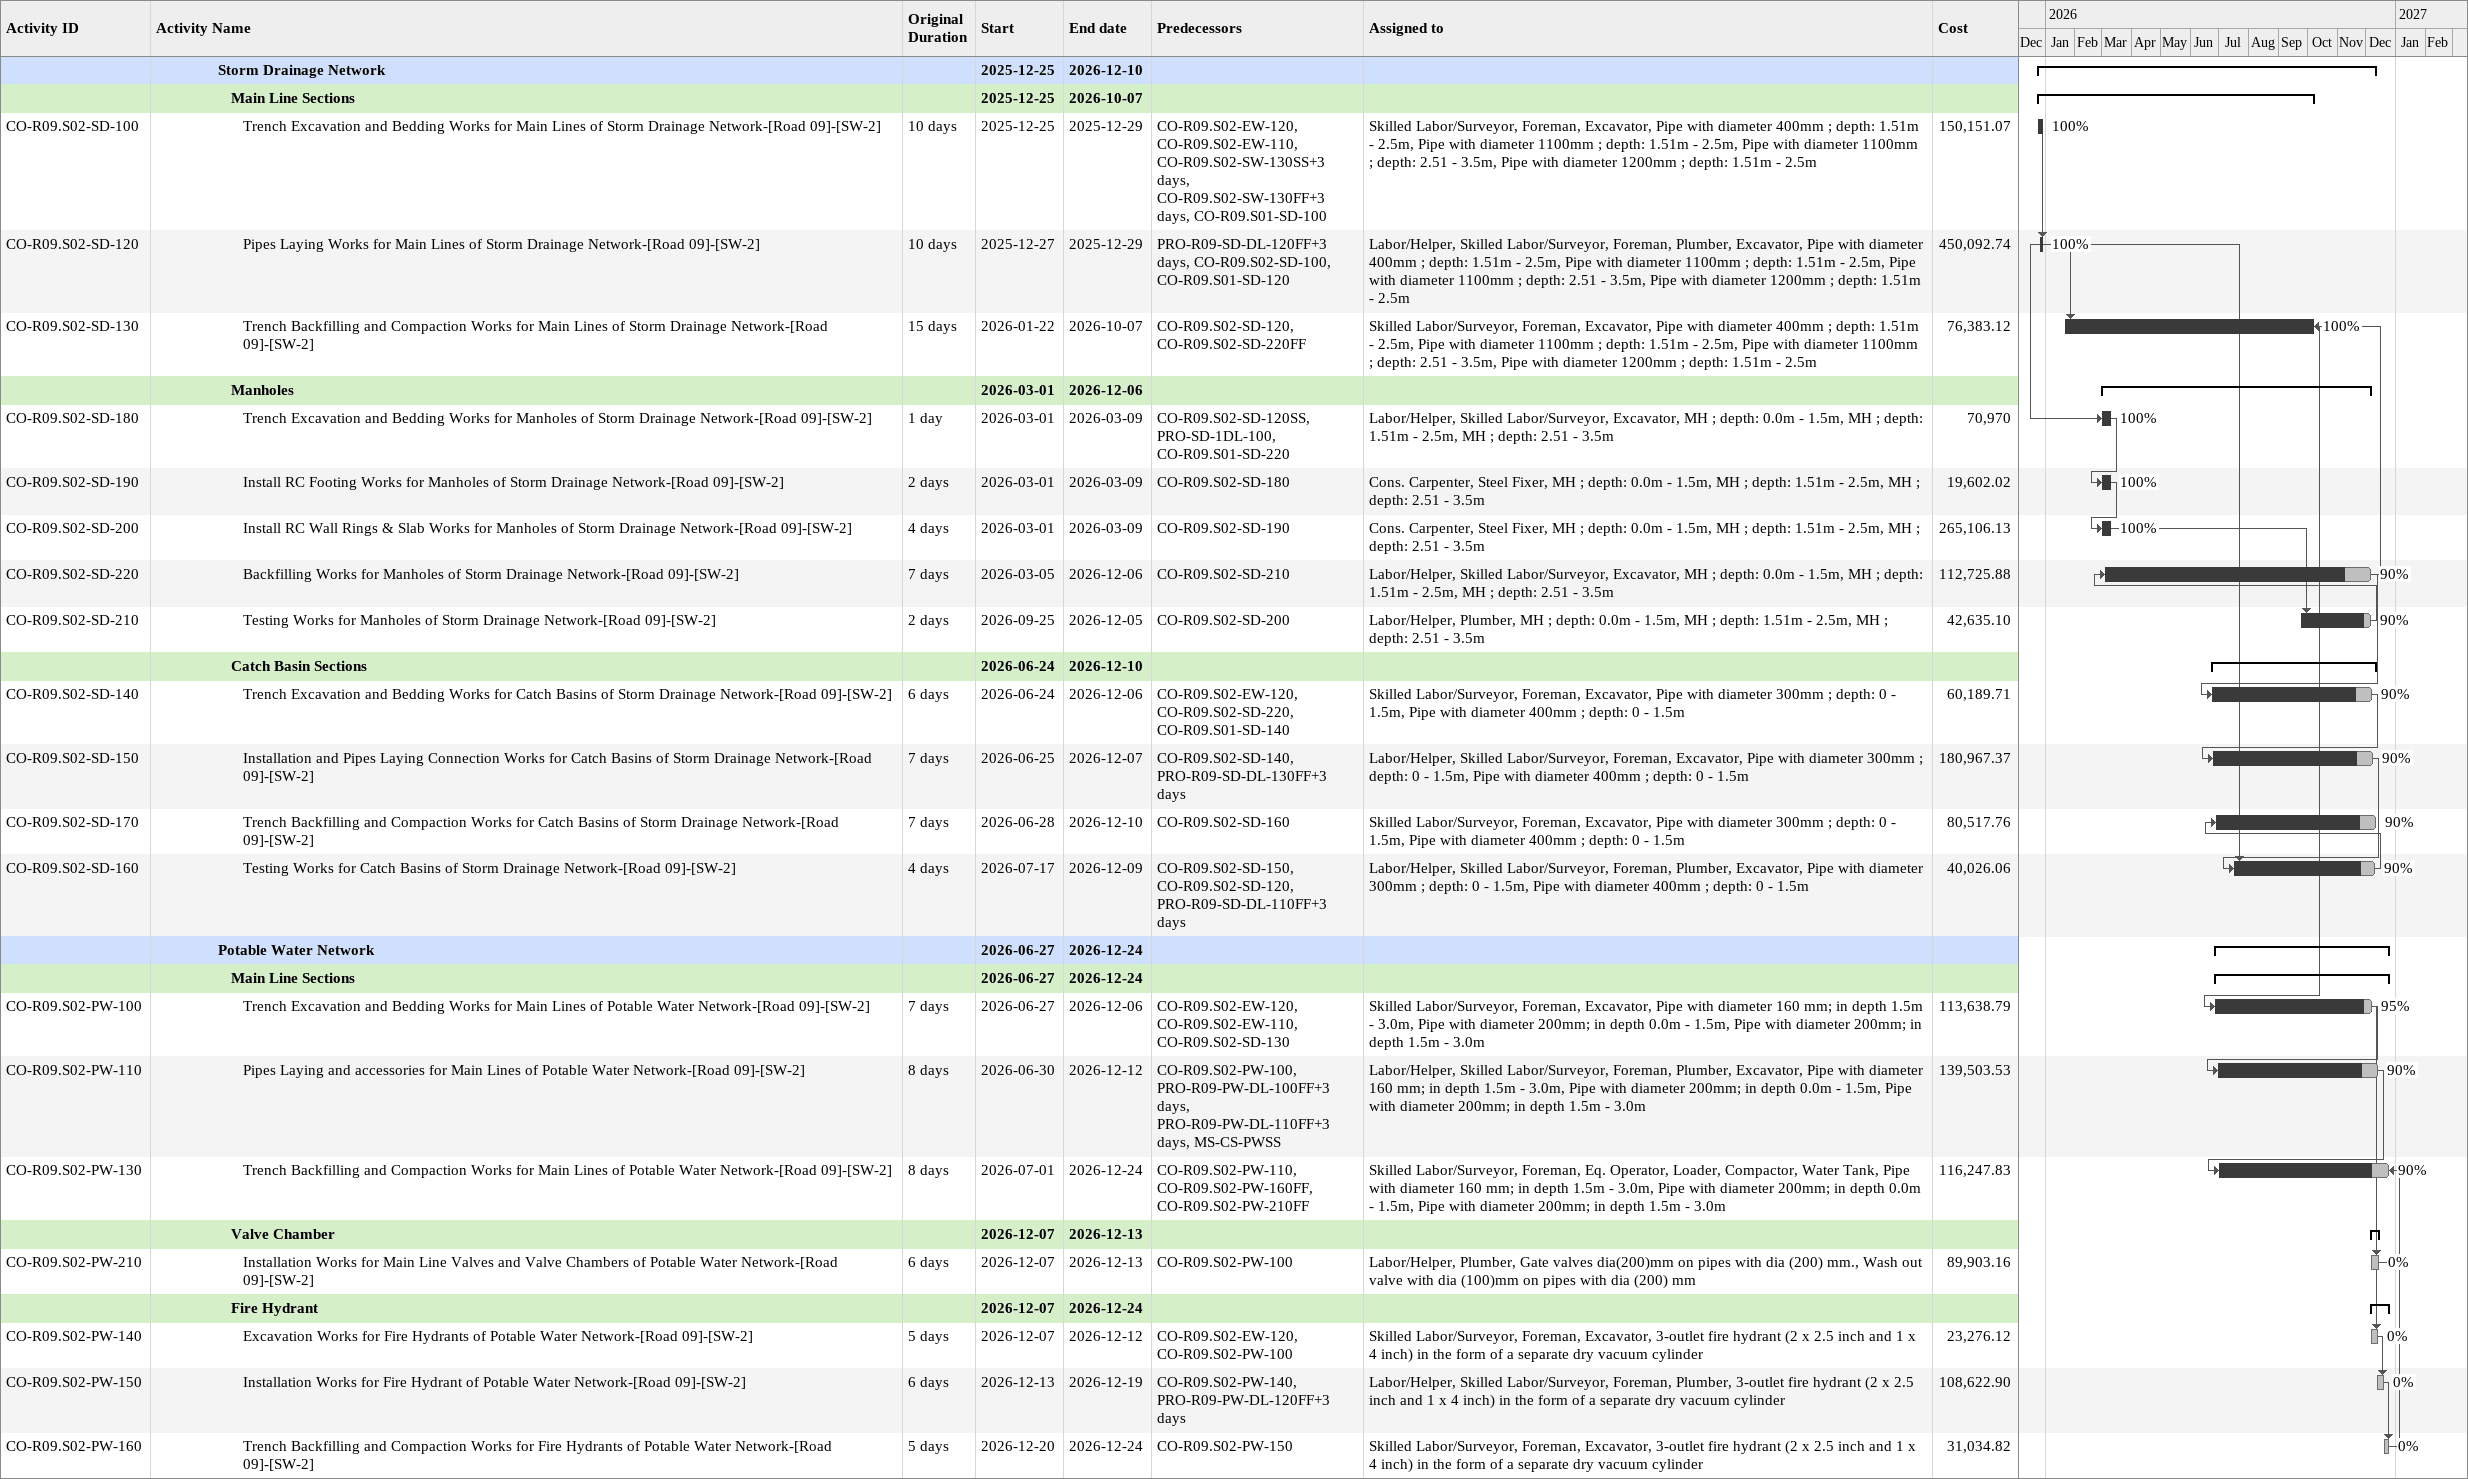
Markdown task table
| ID | Level | Task | Original duration | Start | Finish | Predecessors | Resources | % complete | Cost |
|---|---|---|---|---|---|---|---|---|---|
|  | 6 | **Storm Drainage Network** |  | 2025-12-25 | 2026-12-10 |  |  |  |  |
|  | 7 | **Main Line Sections** |  | 2025-12-25 | 2026-10-07 |  |  |  |  |
| CO-R09.S02-SD-100 | 8 | Trench Excavation and Bedding Works for Main Lines of Storm Drainage Network-[Road 09]-[SW-2] | 10d | 2025-12-25 | 2025-12-29 | CO-R09.S02-EW-120, CO-R09.S02-EW-110, CO-R09.S02-SW-130SS+3d, CO-R09.S02-SW-130FF+3d, CO-R09.S01-SD-100 | Skilled Labor/Surveyor, Foreman, Excavator, Pipe with diameter 400mm ; depth: 1.51m - 2.5m, Pipe with diameter 1100mm ; depth: 1.51m - 2.5m, Pipe with diameter 1100mm ; depth: 2.51 - 3.5m, Pipe with diameter 1200mm ; depth: 1.51m - 2.5m | 100 | 150151.07 |
| CO-R09.S02-SD-120 | 8 | Pipes Laying Works for Main Lines of Storm Drainage Network-[Road 09]-[SW-2] | 10d | 2025-12-27 | 2025-12-29 | PRO-R09-SD-DL-120FF+3d, CO-R09.S02-SD-100, CO-R09.S01-SD-120 | Labor/Helper, Skilled Labor/Surveyor, Foreman, Plumber, Excavator, Pipe with diameter 400mm ; depth: 1.51m - 2.5m, Pipe with diameter 1100mm ; depth: 1.51m - 2.5m, Pipe with diameter 1100mm ; depth: 2.51 - 3.5m, Pipe with diameter 1200mm ; depth: 1.51m - 2.5m | 100 | 450092.74 |
| CO-R09.S02-SD-130 | 8 | Trench Backfilling and Compaction Works for Main Lines of Storm Drainage Network-[Road 09]-[SW-2] | 15d | 2026-01-22 | 2026-10-07 | CO-R09.S02-SD-120, CO-R09.S02-SD-220FF | Skilled Labor/Surveyor, Foreman, Excavator, Pipe with diameter 400mm ; depth: 1.51m - 2.5m, Pipe with diameter 1100mm ; depth: 1.51m - 2.5m, Pipe with diameter 1100mm ; depth: 2.51 - 3.5m, Pipe with diameter 1200mm ; depth: 1.51m - 2.5m | 100 | 76383.12 |
|  | 7 | **Manholes** |  | 2026-03-01 | 2026-12-06 |  |  |  |  |
| CO-R09.S02-SD-180 | 8 | Trench Excavation and Bedding Works for Manholes of Storm Drainage Network-[Road 09]-[SW-2] | 1d | 2026-03-01 | 2026-03-09 | CO-R09.S02-SD-120SS, PRO-SD-1DL-100, CO-R09.S01-SD-220 | Labor/Helper, Skilled Labor/Surveyor, Excavator, MH ; depth: 0.0m - 1.5m, MH ; depth: 1.51m - 2.5m, MH ; depth: 2.51 - 3.5m | 100 | 70970 |
| CO-R09.S02-SD-190 | 8 | Install RC Footing Works for Manholes of Storm Drainage Network-[Road 09]-[SW-2] | 2d | 2026-03-01 | 2026-03-09 | CO-R09.S02-SD-180 | Cons. Carpenter, Steel Fixer, MH ; depth: 0.0m - 1.5m, MH ; depth: 1.51m - 2.5m, MH ; depth: 2.51 - 3.5m | 100 | 19602.02 |
| CO-R09.S02-SD-200 | 8 | Install RC Wall Rings & Slab Works for Manholes of Storm Drainage Network-[Road 09]-[SW-2] | 4d | 2026-03-01 | 2026-03-09 | CO-R09.S02-SD-190 | Cons. Carpenter, Steel Fixer, MH ; depth: 0.0m - 1.5m, MH ; depth: 1.51m - 2.5m, MH ; depth: 2.51 - 3.5m | 100 | 265106.13 |
| CO-R09.S02-SD-220 | 8 | Backfilling Works for Manholes of Storm Drainage Network-[Road 09]-[SW-2] | 7d | 2026-03-05 | 2026-12-06 | CO-R09.S02-SD-210 | Labor/Helper, Skilled Labor/Surveyor, Excavator, MH ; depth: 0.0m - 1.5m, MH ; depth: 1.51m - 2.5m, MH ; depth: 2.51 - 3.5m | 90 | 112725.88 |
| CO-R09.S02-SD-210 | 8 | Testing Works for Manholes of Storm Drainage Network-[Road 09]-[SW-2] | 2d | 2026-09-25 | 2026-12-05 | CO-R09.S02-SD-200 | Labor/Helper, Plumber, MH ; depth: 0.0m - 1.5m, MH ; depth: 1.51m - 2.5m, MH ; depth: 2.51 - 3.5m | 90 | 42635.10 |
|  | 7 | **Catch Basin Sections** |  | 2026-06-24 | 2026-12-10 |  |  |  |  |
| CO-R09.S02-SD-140 | 8 | Trench Excavation and Bedding Works for Catch Basins of Storm Drainage Network-[Road 09]-[SW-2] | 6d | 2026-06-24 | 2026-12-06 | CO-R09.S02-EW-120, CO-R09.S02-SD-220, CO-R09.S01-SD-140 | Skilled Labor/Surveyor, Foreman, Excavator, Pipe with diameter 300mm ; depth: 0 - 1.5m, Pipe with diameter 400mm ; depth: 0 - 1.5m | 90 | 60189.71 |
| CO-R09.S02-SD-150 | 8 | Installation and Pipes Laying Connection Works for Catch Basins of Storm Drainage Network-[Road 09]-[SW-2] | 7d | 2026-06-25 | 2026-12-07 | CO-R09.S02-SD-140, PRO-R09-SD-DL-130FF+3d | Labor/Helper, Skilled Labor/Surveyor, Foreman, Excavator, Pipe with diameter 300mm ; depth: 0 - 1.5m, Pipe with diameter 400mm ; depth: 0 - 1.5m | 90 | 180967.37 |
| CO-R09.S02-SD-170 | 8 | Trench Backfilling and Compaction Works for Catch Basins of Storm Drainage Network-[Road 09]-[SW-2] | 7d | 2026-06-28 | 2026-12-10 | CO-R09.S02-SD-160 | Skilled Labor/Surveyor, Foreman, Excavator, Pipe with diameter 300mm ; depth: 0 - 1.5m, Pipe with diameter 400mm ; depth: 0 - 1.5m | 90 | 80517.76 |
| CO-R09.S02-SD-160 | 8 | Testing Works for Catch Basins of Storm Drainage Network-[Road 09]-[SW-2] | 4d | 2026-07-17 | 2026-12-09 | CO-R09.S02-SD-150, CO-R09.S02-SD-120, PRO-R09-SD-DL-110FF+3d | Labor/Helper, Skilled Labor/Surveyor, Foreman, Plumber, Excavator, Pipe with diameter 300mm ; depth: 0 - 1.5m, Pipe with diameter 400mm ; depth: 0 - 1.5m | 90 | 40026.06 |
|  | 6 | **Potable Water Network** |  | 2026-06-27 | 2026-12-24 |  |  |  |  |
|  | 7 | **Main Line Sections** |  | 2026-06-27 | 2026-12-24 |  |  |  |  |
| CO-R09.S02-PW-100 | 8 | Trench Excavation and Bedding Works for Main Lines of Potable Water Network-[Road 09]-[SW-2] | 7d | 2026-06-27 | 2026-12-06 | CO-R09.S02-EW-120, CO-R09.S02-EW-110, CO-R09.S02-SD-130 | Skilled Labor/Surveyor, Foreman, Excavator, Pipe with diameter 160 mm; in depth 1.5m - 3.0m, Pipe with diameter 200mm; in depth 0.0m - 1.5m, Pipe with diameter 200mm; in depth 1.5m - 3.0m | 95 | 113638.79 |
| CO-R09.S02-PW-110 | 8 | Pipes Laying and accessories for Main Lines of Potable Water Network-[Road 09]-[SW-2] | 8d | 2026-06-30 | 2026-12-12 | CO-R09.S02-PW-100, PRO-R09-PW-DL-100FF+3d, PRO-R09-PW-DL-110FF+3d, MS-CS-PWSS | Labor/Helper, Skilled Labor/Surveyor, Foreman, Plumber, Excavator, Pipe with diameter 160 mm; in depth 1.5m - 3.0m, Pipe with diameter 200mm; in depth 0.0m - 1.5m, Pipe with diameter 200mm; in depth 1.5m - 3.0m | 90 | 139503.53 |
| CO-R09.S02-PW-130 | 8 | Trench Backfilling and Compaction Works for Main Lines of Potable Water Network-[Road 09]-[SW-2] | 8d | 2026-07-01 | 2026-12-24 | CO-R09.S02-PW-110, CO-R09.S02-PW-160FF, CO-R09.S02-PW-210FF | Skilled Labor/Surveyor, Foreman, Eq. Operator, Loader, Compactor, Water Tank, Pipe with diameter 160 mm; in depth 1.5m - 3.0m, Pipe with diameter 200mm; in depth 0.0m - 1.5m, Pipe with diameter 200mm; in depth 1.5m - 3.0m | 90 | 116247.83 |
|  | 7 | **Valve Chamber** |  | 2026-12-07 | 2026-12-13 |  |  |  |  |
| CO-R09.S02-PW-210 | 8 | Installation Works for Main Line Valves and Valve Chambers of Potable Water Network-[Road 09]-[SW-2] | 6d | 2026-12-07 | 2026-12-13 | CO-R09.S02-PW-100 | Labor/Helper, Plumber, Gate valves dia(200)mm on pipes with dia (200) mm., Wash out valve with dia (100)mm on pipes with dia (200) mm | 0 | 89903.16 |
|  | 7 | **Fire Hydrant** |  | 2026-12-07 | 2026-12-24 |  |  |  |  |
| CO-R09.S02-PW-140 | 8 | Excavation Works for Fire Hydrants of Potable Water Network-[Road 09]-[SW-2] | 5d | 2026-12-07 | 2026-12-12 | CO-R09.S02-EW-120, CO-R09.S02-PW-100 | Skilled Labor/Surveyor, Foreman, Excavator, 3-outlet fire hydrant (2 x 2.5 inch and 1 x 4 inch) in the form of a separate dry vacuum cylinder | 0 | 23276.12 |
| CO-R09.S02-PW-150 | 8 | Installation Works for Fire Hydrant of Potable Water Network-[Road 09]-[SW-2] | 6d | 2026-12-13 | 2026-12-19 | CO-R09.S02-PW-140, PRO-R09-PW-DL-120FF+3d | Labor/Helper, Skilled Labor/Surveyor, Foreman, Plumber, 3-outlet fire hydrant (2 x 2.5 inch and 1 x 4 inch) in the form of a separate dry vacuum cylinder | 0 | 108622.90 |
| CO-R09.S02-PW-160 | 8 | Trench Backfilling and Compaction Works for Fire Hydrants of Potable Water Network-[Road 09]-[SW-2] | 5d | 2026-12-20 | 2026-12-24 | CO-R09.S02-PW-150 | Skilled Labor/Surveyor, Foreman, Excavator, 3-outlet fire hydrant (2 x 2.5 inch and 1 x 4 inch) in the form of a separate dry vacuum cylinder | 0 | 31034.82 |
